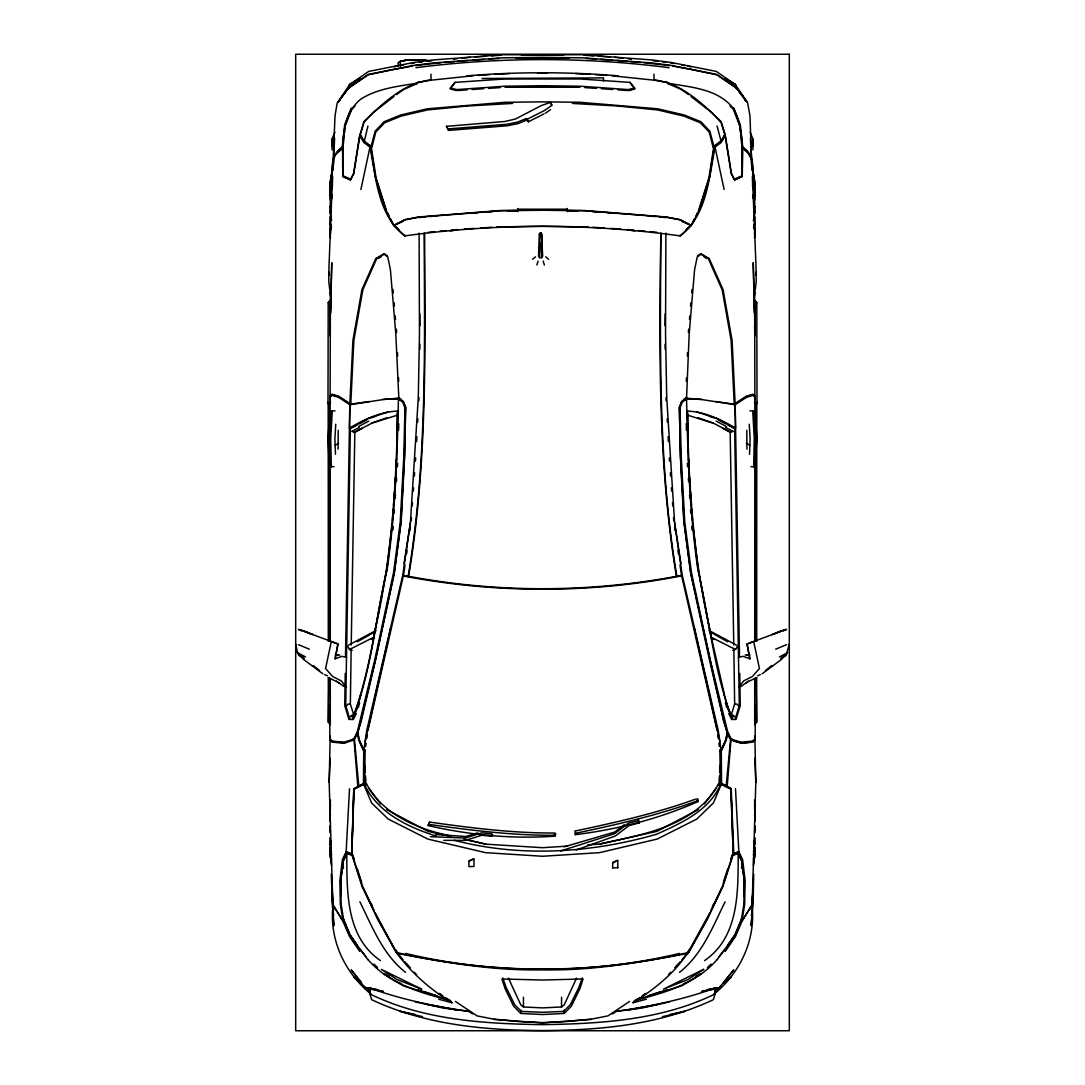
<?xml version="1.0" encoding="UTF-8"?>
<svg xmlns="http://www.w3.org/2000/svg" width="1085" height="1085" viewBox="0 0 1085 1085"><rect width="100%" height="100%" fill="white"/><g stroke="black" fill="none" stroke-linecap="round" stroke-linejoin="round"><path stroke-width="1.5" d="M328.877 640.733L328.701 405.18L329.392 404.569L327.995 402.182L328.199 302.647L330.355 299.948L330.125 401.816M755.363 412.368L752.719 410.862L755.363 412.368L756.842 438.421L755.174 466.753L753.695 466.658L754.265 438.421L752.719 410.862L749.938 410.862M754.712 678.328L754.699 722.732L756.679 722L756.693 678.274M754.712 641.398L754.794 466.848M754.848 418.064L754.875 402.928L756.774 403.376L756.706 641.343M754.875 401.816L754.658 299.948L756.801 302.647L757.004 402.182L755.608 404.569L756.299 405.18L756.123 640.733M756.109 677.433L756.652 722.42L754.563 724.617M330.152 736.946L329.175 782.353L332.837 904.741L343.199 921.396L343.701 919.904L350.102 935.731L367.815 959.628M443.738 840.319L465.275 840.427L481.699 835.26L492.007 836.277L492.02 833.877L481.713 832.846L465.275 838.013L430.474 836.684M752.922 149.839L753.004 139.178L750.142 132.302M753.695 466.658L754.807 465.763L755.418 438.421L753.872 411.852M329.881 212.674L329.921 206.028M329.881 821.196L329.921 815.174M329.881 843.723L329.921 837.769M755.079 832.534L755.119 825.888M331.942 146.394L331.996 139.178L334.858 132.302M329.881 190.987L329.921 186.728M329.921 227.497L330.505 234.631M330.939 841.065L330.898 843.601L330.844 841.065M338.059 449.149L338.222 430.297M343.267 164.54L342.996 147.234L344.284 135.557M754.156 841.065L754.143 843.601L754.061 841.065M755.079 810.97L754.495 803.809M719.857 749.884L720.399 782.868L731.195 788.686L720.399 782.868L719.084 780.875L719.531 775.87M330.857 210.015C330.871 215.874 330.844 203.6 330.857 206.91M330.911 207.981L330.939 206.055L330.911 206.91M664.983 325.703L665.132 313.85M754.143 210.015L754.156 211.887L754.089 209.839M754.156 205.933L754.061 211.778M753.75 216.946L754.834 214.342L754.156 209.825L754.848 202.515L752.692 196.71M331.061 300.03L328.823 282.236L328.782 271.955L332.539 176.38M332.268 186.376C333.19 173.112 328.701 156.118 342.521 147.75L342.996 148.021M356.328 713.401L353.357 719.463L348.95 719.423L344.745 705.467L345.233 673.446M345.491 656.588L349.831 404.732L338.493 397.3L331.929 395.306L329.799 396.974L330.152 400.121M360.885 694.495L357.006 708.912L353.683 715.666L351.12 715.666L353.642 714.703L350.346 703.934L351.174 648.437M351.228 645.06L354.836 432.074L371.965 423.136L397.815 415.026M539.584 257.688L539.95 235.187L541.293 232.977L542.676 255.992L541.659 257.688L539.584 257.688L538.567 255.992L539.286 234.089L541.293 232.977M330.844 841.146L331.332 843.655L330.844 841.146L330.166 845.69L331.522 852.023M356.829 425.117L351.391 428.046L349.478 428.046L349.899 404.732L383.927 399.443L399.402 398.127M419.854 349.207L419.936 344.189M539.625 252.669L539.788 242.823M741.733 164.54L742.004 147.234L740.716 135.557M743.971 896.156L744.242 880.247M754.848 736.946L755.825 782.353L752.163 904.741L741.801 921.396L741.299 919.904L734.898 935.731L717.185 959.628M743.849 905.256L744.324 880.518M330.369 326.015L330.152 336.011L330.437 292.584L331.386 301.006M330.667 312.683L331.766 262.706L329.799 332.878M419.108 233.112L419.461 333.963L418.295 397.517L410.401 522.672L402.766 575.145L366.784 730.395L363.706 751.091L363.461 783.723L371.585 802.954L388.199 819.053L427.775 839.058L485.524 852.661L542.5 856.268L599.476 852.661L657.225 839.058L696.801 819.053L713.415 802.954L721.539 783.723L721.294 751.091L718.216 730.395L682.234 575.145L674.599 522.672L666.719 397.517L665.539 333.963L665.892 233.112M396.554 458.236L395.781 471.704M396.812 448.146L397.476 412.408C396.567 487.165 391.17 562.098 373.959 635.05M398.575 430.392L398.738 423.774M754.143 206.91L754.156 205.892L754.089 207.981M741.625 868.434L741.896 860.269L737.881 852.186M332.729 169.708L335.034 115.769L337.15 103.17L348.543 88.061L368.086 74.485L413.9 65.398L432.915 62.998L502.206 57.831L542.5 57.342L582.794 57.831L652.085 62.998L671.1 65.398L716.914 74.485L736.769 88.319L746.751 101.637L744.744 99.63L745.11 100.444L743.632 96.863M362.607 886.418L351.771 853.475L353.805 788.686L364.601 782.868L365.916 780.875L365.469 775.87M451.089 836.006C417.454 829.266 381.283 814.035 365.401 781.702L363.611 784.062L354.076 788.863L351.784 854.356L361.82 885.835L377.783 919.388L396.283 952.427C491.885 974.628 593.115 974.628 688.717 952.427L707.217 919.388L723.18 885.835L733.216 854.356L730.924 788.863L733.229 853.475L722.393 886.418M749.532 454.262L750.101 438.421L749.247 424.235M753.695 874.09L753.221 899.058L751.145 925.722L752.366 909.433C754.767 941.97 739.319 973.598 714.269 993.874L720.426 986.292M331.359 225.205L330.152 235.106M329.175 782.353L330.152 758.252M351.771 853.475L353.805 788.686M686.29 381.283L686.439 377.919M687.334 356.016L687.47 352.652M755.675 451.021L755.675 428.955M333.651 160.783L333.095 169.721L334.6 138.338M342.982 921.084L340.337 904.375L339.863 880.478L342.372 859.618L346.156 851.684L349.506 788.781M349.899 404.732L352.72 404.149L349.858 403.606L352.896 340.473L361.888 289.79L375.776 258.542L383.71 253.944L387.779 256.928L390.41 269.663L395.822 334.112L398.846 398.48L383.032 399.443M363.461 783.723L364.601 782.868L365.143 749.884M329.325 428.955L329.325 451.021M418.81 400.867L418.986 397.625M334.085 466.658L329.826 466.753L329.162 465.831L328.158 438.421L329.637 412.368L332.281 410.862L331.128 411.852L329.582 438.421L330.193 465.763L331.305 466.658L330.735 438.421L332.281 410.862L335.062 410.862M416.586 441.581L416.857 436.685M417.657 422.011L417.833 418.742M520.759 1013.431L513.625 1006.188L505.176 988.869L501.907 978.982L542.5 980.026L583.093 978.982L579.824 988.869L571.375 1006.188L564.241 1013.431L542.5 1014.529L520.759 1013.431L520.949 1010.149M329.948 417.874L330.315 411.527M335.753 424.235L334.899 438.421L335.468 454.262M332.58 169.233C331.4 160.431 334.804 152.022 342.236 147.031L344.704 124.666L351.187 108.025M330.152 853.068L330.342 850.165M330.355 852.512L331.4 863.172M754.156 193.13L754.455 188.709M754.645 185.766L752.366 167.334M754.387 192.343L754.848 185.074L752.393 169.816M754.645 808.813L754.848 803.144M392.227 523.933L387.033 568.337M392.458 520.569L393.258 508.77M393.489 505.407L394.411 491.925M394.628 488.548L395.442 476.763M393.041 529.711L393.272 526.401M394.194 513.151L394.425 509.841M395.238 498.246L395.469 494.936M396.391 481.686L396.622 478.363M397.422 466.767L397.652 463.458M753.234 889.198L751.62 905.704L741.801 921.396M411.229 520.881L411.459 517.572M412.273 505.976L412.503 502.653M413.331 491.057L413.561 487.748M414.375 476.152L414.606 472.829M415.433 461.233L415.663 457.924M752.881 889.524L752.136 905.46L750.386 908.782M330.152 225.707L330.41 222.384M418.824 82.379L430.948 80.181L431.016 74.173M330.166 232.597L330.708 225.965M330.166 845.541L330.437 842.231M754.563 809.071L754.834 805.789M754.59 816.083L754.848 812.787M330.41 849.609L331.345 858.94M754.563 196.236L754.834 192.954M727.153 786.666L730.992 739.861L727.045 732.009L723.681 720.996L690.765 572.812L684.025 521.668L680.539 456.432L679.305 407.445L681.57 401.884L686.574 397.598L689.178 334.112L694.59 269.663L697.221 256.928L701.29 253.944L709.224 258.542L723.112 289.79L732.104 340.473L735.142 403.606L732.28 404.149L735.101 404.732L735.522 428.046L733.609 428.046L728.171 425.117M688.378 332.458L688.649 329.162M689.477 319.248L689.762 315.938M690.589 306.024L690.874 302.715M691.701 292.801L691.972 289.492M754.319 191.936L754.848 185.576M752.488 907.792L753.221 889.795M719.83 772.534L720.589 764.206M726.191 786.191L730.558 739.278M572.378 103.428L617.677 106.004L657.686 109.978L683.97 116.122L700.367 122.781L709.251 132.153L713.184 147.628L720.82 141.755L724.739 134.933L725.35 135.435L731.412 173.274M752.38 145.892L753.004 139.178L753.058 146.394M754.848 400.121L755.201 396.974L753.071 395.306L746.507 397.3L735.169 404.732L739.509 656.588M344.65 132.221L345.396 125.534M754.848 399.022L755.201 395.889L753.058 394.221L746.494 396.188L735.142 403.606M753.614 301.006L754.563 292.584L754.848 336.011L754.631 326.015M340.676 881.44L343.104 860.269L347.119 852.186M340.758 881.156L343.335 859.917M753.939 300.03L756.177 282.236L756.218 271.955L752.461 176.38M363.8 750.223L358.755 738.953L357.806 732.185L361.142 721.539L375.261 661.213L394.384 572.989L401.179 521.749L404.651 456.432L405.587 407.309L403.091 401.423L398.426 397.598L403.43 401.884L405.695 407.445L404.461 456.432L400.975 521.668L394.235 572.812L375.302 660.616L357.955 732.009L354.347 739.183L344.596 742.737L332.458 741.557L329.799 738.465L330.152 735.901M701.968 399.443L686.574 398.846L686.574 397.598L681.909 401.423L679.413 407.309L680.349 456.432L683.821 521.749L690.616 572.989L709.739 661.213L723.858 721.539L727.194 732.185L726.245 738.953L721.199 750.223M404.99 565.054L403.579 574.874L368.032 730.015M406.644 553.608L407.106 550.339M409.927 530.714L410.401 527.446M751.376 915.523L752.258 909.338M365.631 746.575L366.106 743.252M366.825 738.288L367.313 734.979M332.308 196.71L330.152 202.515L330.844 209.825L330.166 214.342L331.25 216.946M727.194 732.185L725.946 739.4L721.227 750.454L720.182 750.101M727.425 732.795L726.34 740.065L721.294 751.091L719.938 750.684M410.401 522.672L404 563.725M634.63 1000.492L633.07 1002.757C654.404 989.072 675.697 972.621 688.907 950.826L709.726 913.041M713.55 148.265L708.885 177.994L698.36 211.1M742.018 921.084L744.663 904.375L745.137 880.478L742.628 859.618L738.844 851.684L735.494 788.781M332.634 167.334L330.355 185.766M353.588 173.274L359.65 135.435L360.261 134.933L364.18 141.755L371.816 147.628L375.749 132.153L384.632 122.781L401.03 116.122L427.314 109.978L467.323 106.004L512.622 103.428M724.739 134.933L725.106 136.005L721.254 142.366L715.015 147.058C709.047 177.655 707.027 215.603 680.2 235.893C589.074 223.239 495.926 223.239 404.8 235.893C377.973 215.603 375.952 177.655 369.985 147.058L363.746 142.366L359.894 136.005L360.261 134.933M753.6 863.172L754.645 852.512M332.607 169.816L330.152 185.074L330.613 192.343M753.505 861.422L754.034 858.086M743.849 904.347L741.028 921.531M330.437 724.617L328.348 722.42L328.891 677.433M332.688 166.181L329.921 184.138L332.485 169.721M753.438 865.382L755.079 854.017L753.655 862.005M330.491 799.957L329.881 804.812L330.437 801.625M754.509 238.266L755.119 233.343L754.563 236.516M365.17 741.584L376.807 689.219M403.322 575.416L408.15 576.216C427.232 462.997 424.574 347.458 424.167 233.044L424.642 233.004C425.035 347.458 427.693 463.037 408.597 576.298L408.15 576.759M720.82 141.755L725.065 134.214L721.132 121.669C702.388 103.455 681.244 82.975 654.052 79.856M386.708 569.991C375.749 618.694 370.867 669.852 353.086 716.629L350.346 716.602M346.617 657.347L341.897 656.317L335.102 658.839L337.964 644.002L303.868 631.253M753.655 858.94L754.59 849.609M754.495 234.631L755.079 227.497M330.505 803.809L329.921 810.97M755.594 275.102L756.218 271.955M753.505 859.252L755.119 847.48L753.41 854.831M780.698 658.432L786.001 655.571L789.31 644.083M753.478 852.023L754.563 842.231M388.837 636.542L390.586 628.323M783.723 630.982L783.885 630.209L781.146 630.792L772.303 634.549M360.898 189.455L369.985 147.058M377.187 687.564L388.471 638.183M756.299 405.18L756.774 403.376L754.333 402.386M367.937 126.023L364.18 141.755M536.885 265.011L538.065 261.065M741.299 920.826L734.925 935.907L724.983 950.406M741.286 919.687L734.898 934.822L727.669 945.36M358.335 707.379L359.61 702.863M369.944 988.774L369.944 993.968L371.613 999.665C424.818 1024.783 484.412 1030.302 542.5 1030.56C600.588 1030.302 660.182 1024.783 713.387 999.665L715.056 993.968L715.056 988.774M735.101 719.423L739.305 705.467L734.64 428.29L716.317 418.295L696.746 411.893M739.767 673.446L740.255 705.467L736.05 719.423L731.643 719.463L728.672 713.401M733.826 648.437L734.653 703.934L731.358 714.703L733.88 715.666L731.317 715.666L727.994 708.912M360.166 134.838L363.868 121.669C382.612 103.455 403.756 82.975 430.948 79.856M555.859 833.917L554.842 836.169C512.391 839.166 469.561 835.084 428.127 825.577L429.538 822.05C471.093 827.977 512.934 833.212 554.991 833.022L553.974 835.287C511.93 835.464 470.09 830.242 428.521 824.315M429.538 822.05L428.127 825.577M332.525 185.942L329.881 194.283L329.921 200.196L332.43 194.622M723.383 882.43L727.804 868.57M730.761 859.32L732.239 854.695M330.166 192.343L332.43 185.318M361.793 428.331L354.836 432.264L352.137 431.437M753.763 227.877L754.848 224.785M753.505 227.294L755.079 222.818L755.119 216.783L753.261 220.472M582.238 977.938L578.915 987.296L570.385 1004.642L563.685 1011.396L542.5 1012.305L521.315 1011.396L514.615 1004.642L506.085 987.296L502.762 977.938M737.244 646.334L736.376 648.735L732.782 650.363M722.976 885.74L707.474 918.344L688.107 953.335C640.164 962.354 591.732 970.994 542.5 969.787C493.268 970.994 444.836 962.354 396.893 953.335L375.274 913.041M345.966 124.07L351.662 109.368L354.998 105.923M688.717 952.427L689.585 950.243L688.812 951.396M576.569 978.1L564.227 1004.846L561.555 1006.975L542.5 1007.884L523.445 1006.975L520.773 1004.846L508.431 978.1M341.368 96.863L339.89 100.444L340.256 99.63L338.249 101.637L348.231 88.319L368.208 74.824L390.193 70.159M492.007 836.277L492.685 834.758M741.286 920.324L741.774 921.924L735.481 936.531L725.241 951.436M755.608 404.569L757.004 402.182M712.547 906.219L713.944 903.262M711.136 910.084L721.688 887.896M343.104 861.178L347.119 853.108L352.11 854.872L346.793 852.552M725.106 901.798C712.709 926.875 702.171 954.569 679.468 972.336M329.799 739.536L331.929 742.099L344.081 743.279L354.008 739.861L357.955 732.009L359.054 739.4L363.773 750.454L364.818 750.101M343.335 860.825L347.119 853.108M342.521 147.75L342.765 176.557L350.279 179.893L354.008 172.773M694.549 218.655L691.498 224.69L686.697 228.976M696.082 215.63L697.601 212.619M352.408 719.463C371.287 671.94 375.491 619.223 387.142 569.557C395.36 513.056 397.341 455.863 398.426 398.846L400.826 398.846M688.297 951.057L689.043 949.917M689.043 950.84L686.29 954.393M341.639 96.538L349.79 84.399L357.087 80.209M727.696 945.537L734.925 934.999M456.541 89.96L456.554 90.665L450.221 88.943L455.022 82.379L504.769 78.988L580.231 78.988L629.978 82.379L634.779 88.943L628.446 90.665L634.793 88.251L629.978 82.379M450.207 88.251L455.022 82.379M350.279 179.893L350.78 179.215L343.484 175.96M754.156 841.146L753.668 843.655L754.156 841.146L754.834 845.69M704.409 803.958L716.317 788.076M718.297 785.432L720.277 782.787M338.249 101.637L348.543 88.061M738.207 852.552L732.795 854.966L737.881 853.108L741.896 861.178M714.269 993.874L733.799 969.881L723.519 982.508M785.676 630.249L786.449 629.246L772.846 634.345M739.007 686.846L743.767 680.851L752.258 676.592L759.432 668.563L753.695 641.52L747.036 644.002L749.898 658.839L743.103 656.317L738.383 657.347M416.328 84.196L418.457 81.592M680.309 961.676L674.856 967.82M681.814 959.913L687.809 952.616M755.201 705.006L755.201 738.465L752.542 741.557C743.632 743.808 729.011 743.767 727.045 732.009M755.201 739.536L753.071 742.099L741.34 743.293L730.992 739.861M719.138 956.414L724.956 949.321M779.437 656.94L787.507 652.709L781.39 659.477L762.104 673.853M668.414 974.696L670.733 972.228M675.345 967.278L678.803 963.561M721.539 783.723L720.901 783.696C709.59 810.59 681.923 822.715 656.94 834.121C591.528 853.054 520.637 857.652 454.384 840.305M714.852 991.527L717.944 988.476L701.642 991.554M714.852 990.903L717.944 987.852L707.813 989.506M532.64 259.247L535.502 256.847M400.433 66.293L400.365 61.37L406.387 60.19L423.096 59.933L429.307 60.923L422.892 59.716L406.522 59.973L400.623 61.126L398.263 62.889L398.276 66.199M336.011 153.962L342.982 148.197M694.807 70.159L716.792 74.824L736.457 88.061L747.538 102.424L749.966 115.769L751.905 169.721L751.349 160.783M405.505 235.404L404.8 235.893L393.814 225.504L404.8 219.672L418.674 216.986L500.646 210.504L542.5 210.002L584.354 210.504L666.326 216.986L680.2 219.672L691.186 225.504L680.2 235.893L679.495 235.404M704.558 960.605C739.441 936.694 738.017 891.11 738.207 853.461L733.297 855.224M398.263 62.889L400.623 61.126M707.474 967.549L711.082 964.063M717.158 959.466C696.299 983.593 665.254 992.761 635.403 1000.275L639.445 997.698M685.883 230.047L691.945 224.649L698.862 210.924L709.495 177.492L714.201 147.465L709.861 131.217L700.896 121.737L684.337 115.01L657.795 108.812L580.041 102.288L542.5 101.854L504.959 102.288L427.205 108.812L400.663 115.01L384.104 121.737L375.139 131.217L370.799 147.465L375.505 177.492L386.138 210.924L393.055 224.649L399.117 230.047M745.965 683.279L748.433 681.149M348.597 88.455L349.655 84.589L368.669 71.42L414.47 62.333L433.471 59.919L502.694 54.725L582.306 54.725L651.529 59.919L670.53 62.333L716.331 71.42L735.684 84.847L724.739 78.011M713.265 146.76L720.982 140.887L717.063 126.036M781.837 657.483L787.507 652.709M364.574 986.292L370.731 993.874C345.695 973.598 330.247 941.983 332.634 909.447L333.854 925.722L331.766 889.198M724.061 983.01L731.304 977.165M330.342 396.432L332.444 394.75L338.954 396.744L350.252 404.149M765.413 670.557L771.788 665.512M393.909 96.565L373.009 112.718L364.045 122.185L359.854 135.801L353.859 173.288L350.577 179.852L343.131 176.543C343.321 150.679 338.344 117.967 360.559 99.278C377.349 88.509 397.476 86.393 416.721 83.26M624.39 824.668L614.612 832.087L564.186 846.842M697.628 255.938L700.354 253.944L708.274 258.542L722.162 289.79L731.154 340.473L734.22 404.162L715.734 401.531M396.445 94.666L403.634 89.499L416.871 83.653M740.879 686.547L747.199 682.085L756.842 677.582M371.328 639.404L373.905 637.6M545.335 113.22L550.529 109.653M629.558 1001.455L607.885 1015.913L591.65 1019.073L566.261 1021.568L542.5 1022.585L518.739 1021.568L493.349 1019.073L477.115 1015.913L455.442 1001.455M734.748 404.149L746.046 396.744L752.556 394.75L754.658 396.432M642.13 995.976L646.158 993.399L643.378 995.013M360.261 78.011L349.316 84.847L354.185 82.379M612.401 1013.946L616.429 1011.437M683.306 984.095L686.086 982.4M695.824 976.459L700.001 973.91M701.358 973.788L681.868 985.682L637.438 999.556M681.57 401.884L686.574 398.846C687.687 455.876 689.626 513.056 697.858 569.557C709.509 619.223 713.713 671.94 732.592 719.463M334.94 445.365L338.615 443.209M378.231 258.542L380.876 257.009M742.004 148.021C756.476 154.585 751.756 173.627 752.732 186.376M376.115 630.439L348.421 645.209M357.304 641.791L375.437 631.565M349.478 428.046C364.465 419.38 380.469 411.595 398.127 411.066M359.393 427.382L352.218 431.206L354.904 432.033M373.674 637.275L349.519 649.522L347.756 646.334M363.624 784.469L354.32 789.161M359.555 423.652L366.811 419.827M358.687 426.446L368.846 421.089M698.469 809.491L656.94 831.368L599.34 844.13L587.65 844.862M354.836 432.074L361.793 428.494M393.814 225.504L404.8 219.875L418.674 217.217L500.646 210.748L542.5 210.246L584.354 210.748L666.326 217.217L680.2 219.875L691.186 225.504M446.464 126.335L448.037 128.898L506.817 124.3L517.355 122.144L526.279 118.577L527.391 119.119L544.358 110.575L552.17 105.218L550.434 102.41L541.279 105.584L515.443 119.011L505.081 121.452L446.464 126.335L448.58 130.39L507.373 125.779L517.911 123.622L526.822 120.069L528.368 121.764L543.91 113.939M757.628 675.86L760.314 674.612M741.516 175.96L734.22 179.215L734.721 179.893L742.235 176.557L742.791 147.967L742.018 148.197M394.343 225.137L403.308 221.326M775.707 649.169L786.571 644.653M715.056 993.968C661.606 1020.131 601.009 1023.765 542.5 1024.647C483.991 1023.765 423.394 1020.131 369.944 993.968M468.91 861.422L473.955 858.805L468.91 860.853L468.91 866.617L473.982 866.44L473.955 859.361M617.772 868.014L617.745 860.378L612.699 862.426L612.699 868.176L617.772 867.444M612.699 862.982L617.745 860.378M698.062 801.557C659.178 818.768 617.541 829.442 575.375 834.663L575.362 833.321C616.416 824.681 657.51 815.405 696.977 800.988L698.062 801.557L698.062 799.184M328.199 302.647L330.193 301.874M781.132 631.253L747.036 644.002L749.898 658.839M576.121 850.003L615.358 835.992L629.124 825.495L639.173 822.945L639.173 821.345M733.229 853.475L738.844 851.684M371.192 417.779L375.668 416.22M371.965 422.96L386.925 417.779M329.637 412.368L331.128 411.852M695.444 799.157C656.466 813.316 615.873 822.416 575.362 830.961L575.375 834.663M719.463 988.557L715.49 987.92C683.794 999.461 650.688 1006.324 617.379 1011.152M648.301 995.745L659.49 992.083M648.328 995.922L667.519 989.656M477.631 832.86L465.953 836.481L435.75 834.541M560.633 850.993L614.612 833.673L628.378 823.203L638.428 820.64L638.428 819.053M733.772 645.06L730.164 432.074L723.207 428.331L730.096 432.033L732.782 431.206L725.607 427.382M732.863 431.437L730.096 432.033M365.062 750.684L363.706 751.091L358.66 740.065L357.575 732.795M634.522 87.926L628.391 89.594L580.055 86.203L542.5 85.729L504.945 86.203L456.609 89.594L450.478 87.926M742.004 147.234L742.764 147.031C750.196 152.022 753.6 160.431 752.42 169.233M633.07 1002.757L646.362 999.217M330.667 402.386L328.226 403.376L328.294 641.343M388.254 411.893L368.683 418.295L350.36 428.29L345.695 705.467L349.899 719.423M701.629 991.459L715.49 987.92M599.34 844.13C642.862 834.541 697.641 825.983 719.599 781.702L720.901 783.696M678.885 1012.468L681.719 1011.817M683.143 1011.491L685.205 1011.017M662.46 1016.659L684.581 1011.559M669.743 1014.57L677.474 1012.793M669.608 1001.862L641.791 1008.06L616.985 1011.274M679.495 953.444C590.199 974.628 494.801 974.628 405.505 953.444M369.266 401.531L350.78 404.162L353.846 340.473L362.838 289.79L376.726 258.542L384.646 253.944L387.372 255.938M401.708 61.221L405.79 60.421M626.845 1010.298L637.994 1008.128M393.869 66.795L397.029 66.212M400.202 65.629L403.362 65.046M411.283 63.595L414.456 63.011M391.766 69.82L412.327 66.049M639.621 1007.829L657.524 1004.547M753.071 741.028L741.299 742.221L733.392 739.861L730.72 738.139L727.547 731.29L710.119 659.355L691.457 572.69L684.784 522.305L681.231 456.717L680.024 407.675L682.384 402.006L686.574 398.846L684.174 398.846M409.75 85.295L413.032 84.738M408.15 576.216L408.597 576.298C496.794 592.858 588.206 592.858 676.403 576.298L681.678 575.416M361.481 982.508L351.201 969.881L365.536 988.557L369.51 987.92L383.371 991.459M453.598 59.227L456.921 58.793M461.885 58.156L470.144 57.288M419.203 62.333L422.377 61.926M427.124 61.33L431.871 60.733M415.501 65.561L441.215 62.672M415.921 67.69C499.846 56.908 585.154 56.908 669.079 67.69M347.593 704.26L350.346 703.934M430.948 80.181L473.48 75.719M330.803 207.276L330.844 209.825M591.176 1019.425L542.5 1022.938L493.824 1019.425M450.017 230.847L453.272 230.549M746.833 655.326L749.721 655.042M418.674 217.583L425.225 216.986M430.135 216.525L436.699 215.915M443.25 215.318L448.159 214.857M454.71 214.26L459.633 213.799M428.141 232.298L434.732 231.688M439.683 231.227L446.288 230.617M451.238 230.156L457.843 229.545M444.538 62.401L454.507 61.574M457.829 61.289L467.743 60.516M458.087 90.543L467.255 89.838M472.178 89.499L483.652 88.726M488.575 88.387L500.063 87.6M475.067 56.949L486.541 56.189M491.464 55.85L501.297 55.186M472.667 60.19L484.141 59.417M489.064 59.092L498.897 58.427M466.889 75.828C517.179 71.746 567.821 71.746 618.111 75.828M478.404 75.38L489.877 74.607M494.801 74.282L509.584 73.563M469.48 213.162L477.671 212.619M485.877 212.077L492.441 211.656M464.366 229.071L474.118 228.433M480.614 228.013L491.993 227.267M496.862 226.941L542.5 226.25L588.138 226.941M329.826 466.753L331.305 466.658M329.162 465.831L330.193 465.763M567.577 846.124L542.5 847.71L485.66 844.13L464.258 839.383M754.156 209.825L754.197 207.276M391.549 399.199L399.28 398.9M745.151 655.028L749.654 654.933M521.071 54.792L563.929 54.792M515.619 58.047L569.381 58.047M537.563 73.237L547.437 73.237M504.986 87.261L580.014 87.261M507.346 211.032L517.382 210.91M734.653 716.602L731.914 716.629L728.496 709.671L724.115 694.495M482.106 78.473L603.491 77.889L603.504 81.077M750.915 466.658L755.174 466.753M344.745 705.467L347.214 705.467M737.786 705.467L740.255 705.467M575.416 73.563L590.199 74.282M567.618 210.91L577.654 211.032M335.346 654.933L339.849 655.028M685.72 398.9L693.451 399.199M592.559 211.656L599.123 212.077M607.329 212.619L615.52 213.162M593.007 227.267L604.386 228.013M610.882 228.433L620.634 229.071M754.807 465.763L755.838 465.831M583.703 55.186L593.536 55.85M598.459 56.189L609.933 56.949M614.856 57.288L623.115 58.156M586.103 58.427L595.936 59.092M600.859 59.417L612.333 60.19M617.256 60.516L627.171 61.289M595.122 74.607L606.596 75.38M611.52 75.719L654.052 80.181L666.176 82.379M584.937 87.6L596.424 88.387M601.348 88.726L612.822 89.499M617.745 89.838L626.913 90.543M630.493 61.574L640.462 62.401M643.785 62.672L669.513 65.561M685.598 398.127L701.073 399.443L735.101 404.732M625.367 213.799L630.29 214.26M636.841 214.857L641.75 215.318M648.301 215.915L654.865 216.525M659.775 216.986L666.326 217.583M627.157 229.545L633.762 230.156M638.712 230.617L645.317 231.227M650.268 231.688L656.859 232.298M631.728 230.549L634.983 230.847M335.279 655.042L338.167 655.326M734.653 703.934L737.407 704.26M653.129 60.733L657.876 61.33M662.623 61.926L665.797 62.333M628.079 58.793L631.402 59.227M468.015 1011.274L443.209 1008.06L415.392 1001.862M686.873 411.066C704.531 411.595 720.535 419.38 735.522 428.046M668.279 83.26C691.131 87.275 718.189 88.807 733.528 108.663C744.283 129.603 742.303 153.758 741.869 176.543L734.423 179.852L731.141 173.288L725.146 135.801L720.955 122.185L711.991 112.718L691.091 96.565M467.621 1011.152C434.312 1006.324 401.206 999.461 369.51 987.92M403.376 575.959C493.309 593.237 586.605 593.793 676.62 576.8L681.624 575.959L676.403 576.298C657.7 463.363 659.232 346.305 660.833 233.044C660.426 347.458 657.768 462.997 676.85 576.216M671.968 84.738L675.25 85.295M331.929 741.028L343.701 742.221L351.608 739.861L354.28 738.139L357.453 731.29L374.881 659.355L393.543 572.69L400.216 522.305L403.769 456.717L404.976 407.675L402.616 402.006L398.426 398.846L403.43 401.884M670.544 63.011L673.717 63.595M681.638 65.046L684.798 65.629M687.971 66.212L691.131 66.795M672.673 66.049L693.234 69.82M427.476 1004.547L445.379 1007.829M447.006 1008.128L458.155 1010.298M449.448 836.101L428.06 831.368L386.531 809.491M377.187 989.506L367.055 987.852L370.148 990.903M383.358 991.541L367.055 988.476L370.148 991.527M403.281 1011.817L406.115 1012.468M407.526 1012.793L415.257 1014.57M422.54 1016.659L400.419 1011.546M399.795 1011.017L401.857 1011.491M464.258 839.098L485.66 844.13M436.279 836.06C407.729 827.15 377.037 812.38 364.099 783.696M687.185 415.026L713.035 423.136M447.562 999.556L403.132 985.682L383.642 973.788M438.638 999.217L451.93 1002.757L450.37 1000.492M342.236 147.031L342.996 147.234M349.519 649.522L352.218 650.363M425.51 992.083L436.699 995.745M417.481 989.656L436.672 995.922M698.075 417.779L713.035 422.96L730.164 432.074M709.332 416.22L713.808 417.779M346.156 851.684L351.214 853.502M351.703 855.224L346.793 853.461C346.983 891.11 345.559 936.694 380.442 960.605M328.307 678.274L328.321 722L330.301 722.732L330.288 678.328M545.741 256.847L548.603 259.247M754.807 301.874L756.801 302.647M539.95 232.977L541.957 234.089L541.659 257.688M298.429 644.653L309.293 649.169M681.692 221.326L690.657 225.137M312.154 634.345L298.551 629.246L299.324 630.249M295.69 644.083L297.493 652.709L305.563 656.94M312.697 634.549L303.854 630.792L301.115 630.209L301.277 630.982M668.129 83.653L681.366 89.499L688.555 94.666M735.481 649.522L711.326 637.275M328.158 677.582L337.801 682.085L344.121 686.547M324.686 674.612L327.372 675.86M736.579 645.209L708.885 630.439M730.68 789.161L721.376 784.469M730.829 82.379L735.359 84.589L736.403 88.455M716.154 421.089L726.313 426.446M718.189 419.827L725.445 423.652M304.302 658.432L298.999 655.571L297.493 652.709L303.163 657.483M709.563 631.565L727.696 641.791M727.913 80.209L735.21 84.399L743.361 96.538M704.124 257.009L706.769 258.542M441.622 995.013L438.842 993.399L442.87 995.976M746.385 443.209L750.06 445.365M384.999 973.91L389.176 976.459M398.914 982.4L401.694 984.095M468.571 1011.437L472.599 1013.946M445.555 997.698L449.597 1000.275C419.746 992.761 388.701 983.593 367.842 959.466M451.93 1002.757C430.745 989.818 411.785 973.272 396.893 953.335L377.526 918.344L362.024 885.74M349.858 403.606L338.506 396.188L331.942 394.221L329.799 395.889L330.152 399.022M711.095 637.6L713.672 639.404M322.896 673.853L303.61 659.477L297.493 652.709M313.212 665.512L319.587 670.557M353.696 977.151L360.939 983.01M371.735 146.76L364.017 140.887L359.935 134.214M336.567 681.149L339.035 683.279M398.303 228.976L393.502 224.69L390.451 218.655M373.918 964.063L377.526 967.549M405.532 972.336C382.829 954.569 372.291 926.875 359.894 901.798M742.479 147.75L748.447 153.541L751.145 158.871M553.974 835.287L554.842 836.169M365.536 988.557L370.731 993.874M730.002 105.923L733.338 109.368L739.034 124.07M406.197 963.561L409.655 967.278M414.267 972.228L416.586 974.696M410.144 967.82L404.691 961.676M327.995 402.182L329.392 404.569M360.044 949.321L365.862 956.414M397.191 952.616L403.186 959.913M398.71 954.393L395.957 950.84M666.543 81.592L668.672 84.196M345.993 686.846L341.232 680.851L332.742 676.592L325.568 668.563L331.305 641.52L337.964 644.002L335.102 658.839M736.457 88.061L746.751 101.637M364.723 782.787L366.703 785.432M368.683 788.076L380.591 803.958M357.331 945.36L350.102 934.822L343.714 919.687M350.075 934.999L357.304 945.537M360.017 950.406L350.075 935.907L343.701 920.826M359.759 951.436L349.519 936.531L343.226 921.924L343.714 920.324M395.957 949.917L396.703 951.057M396.188 951.396L395.415 950.243L396.283 952.427M343.199 921.396L333.38 905.704L332.118 889.524M334.614 908.782L332.864 905.46L331.779 889.795M387.413 212.619L388.932 215.63M730.992 172.773L734.721 179.893M331.739 220.472L329.881 216.783L329.921 222.818L331.495 227.294M737.881 853.108L741.665 860.825M371.056 903.262L372.453 906.219M363.312 887.896L373.864 910.084M752.57 194.622L755.079 200.196L755.119 194.283L752.475 185.942M543.178 261.065L544.358 265.011M733.813 108.025L740.296 124.666L742.764 147.031M550.434 102.41L551.411 105.055M527.391 119.119L528.368 121.764M526.279 118.577L526.822 120.069M448.037 128.898L448.58 130.39M330.152 224.785L331.237 227.877M638.428 820.64L639.173 822.945M752.57 185.318L754.834 192.343M352.761 854.695L354.239 859.32M357.196 868.57L361.617 882.43M386.653 211.1L376.115 177.994L371.45 148.265M725.39 702.863L726.665 707.379M343.972 921.531L341.151 904.347M328.701 405.18L328.226 403.376L330.125 402.928L330.152 418.064M331.59 854.831L329.881 847.48L331.495 859.252M696.529 638.183L707.813 687.564M708.193 689.219L719.83 741.584M716.968 730.015L681.421 574.874L680.01 565.054M724.549 695.105L710.689 634.589L698.292 569.991M715.015 147.058L724.115 189.455M694.414 628.323L696.163 636.542M328.782 271.955L329.406 275.102M681 563.725L674.599 522.672M711.041 635.05C694.224 563.535 688.555 490.135 687.632 416.843L687.524 412.408L688.188 448.146M331.345 862.005L329.921 854.017L331.562 865.382M752.515 169.721L755.079 184.138L752.312 166.181M330.437 236.516L329.881 233.343L330.491 238.266M754.563 801.625L755.119 804.812L754.509 799.957M330.966 858.086L331.495 861.422M717.687 734.979L718.175 738.288M718.894 743.252L719.369 746.575M674.599 527.446L675.073 530.714M677.894 550.339L678.356 553.608M332.742 909.338L333.624 915.523M754.848 735.901L755.201 738.465M697.967 568.337L692.773 523.933M741.665 859.917L744.242 881.156M741.896 860.269L744.324 881.44M750.4 138.338L752.271 169.708M739.604 125.534L740.35 132.221M332.62 145.892L331.996 139.178L332.078 149.839M354.442 739.278L358.81 786.191M364.411 764.206L365.17 772.534M393.028 289.492L393.299 292.801M394.126 302.715L394.411 306.024M395.238 315.938L395.523 319.248M396.351 329.162L396.622 332.458M332.512 907.792L331.305 874.09M330.152 185.576L330.681 191.936M754.292 225.965L754.834 232.597M330.166 192.954L330.437 196.236M354.008 739.861L357.847 786.666M330.166 805.789L330.437 809.071M330.152 812.787L330.41 816.083M754.59 222.384L754.848 225.707M654.052 80.181L653.984 74.173M669.337 457.924L669.567 461.233M670.394 472.829L670.625 476.152M671.439 487.748L671.669 491.057M672.497 502.653L672.727 505.976M673.541 517.572L673.771 520.881M687.347 463.458L687.578 466.767M688.378 478.363L688.609 481.686M689.531 494.936L689.762 498.246M690.575 509.841L690.806 513.151M691.728 526.401L691.959 529.711M689.219 471.704L688.446 458.236M689.558 476.763L690.372 488.548M690.589 491.925L691.511 505.407M691.742 508.77L692.542 520.569M754.414 228.393L753.641 225.205M754.631 231.742L754.848 235.106M330.152 803.144L330.369 806.521M754.36 224.921L754.834 232.258M754.658 850.165L754.848 853.068M330.545 188.709L330.844 193.13M330.166 805.87L330.355 808.813M754.685 411.527L755.052 417.874M564.051 1010.149L564.241 1013.431M667.167 418.742L667.343 422.011M668.143 436.685L668.414 441.581M666.027 397.625L666.204 400.867M754.089 206.91L754.061 206.055M731.195 788.686L733.785 853.502M397.53 352.652L397.666 356.016M398.561 377.919L398.71 381.283M754.848 758.252L755.825 782.353M343.104 860.269L343.375 868.434M755.201 332.878L753.234 262.706L754.333 312.683M754.156 211.941L754.143 210.924M686.262 423.774L686.425 430.392M330.911 210.924L330.939 211.778L330.911 209.839M340.676 880.518L341.151 905.256M665.064 344.189L665.146 349.207M340.758 880.247L341.029 896.156M575.362 830.961L575.375 832.303M419.868 313.85L420.017 325.703M755.079 186.728L755.119 190.987M746.792 430.297L746.941 449.149M755.079 206.028L755.119 212.674M755.079 815.174L755.119 821.196M755.079 837.769L755.119 843.723M329.881 825.888L329.921 832.534M330.206 466.848L330.288 641.398M696.977 798.628L696.977 800.988M567.306 211.602L567.306 208.496L565.977 209.202L519.023 209.202L517.694 208.496L517.694 211.602M561.555 997.21L561.555 1006.975M523.445 997.21L523.445 1006.975M329.799 705.006L329.799 738.465M703.622 969.38L688.026 979.511L663.396 989.167L703.622 969.38M540.628 233.248L539.286 234.089L541.293 235.187L540.628 233.248M789.31 54.25L295.69 54.25L295.69 1030.75L789.31 1030.75L789.31 54.25M421.604 989.167L396.974 979.511L381.377 969.38L421.604 989.167"/></g></svg>
